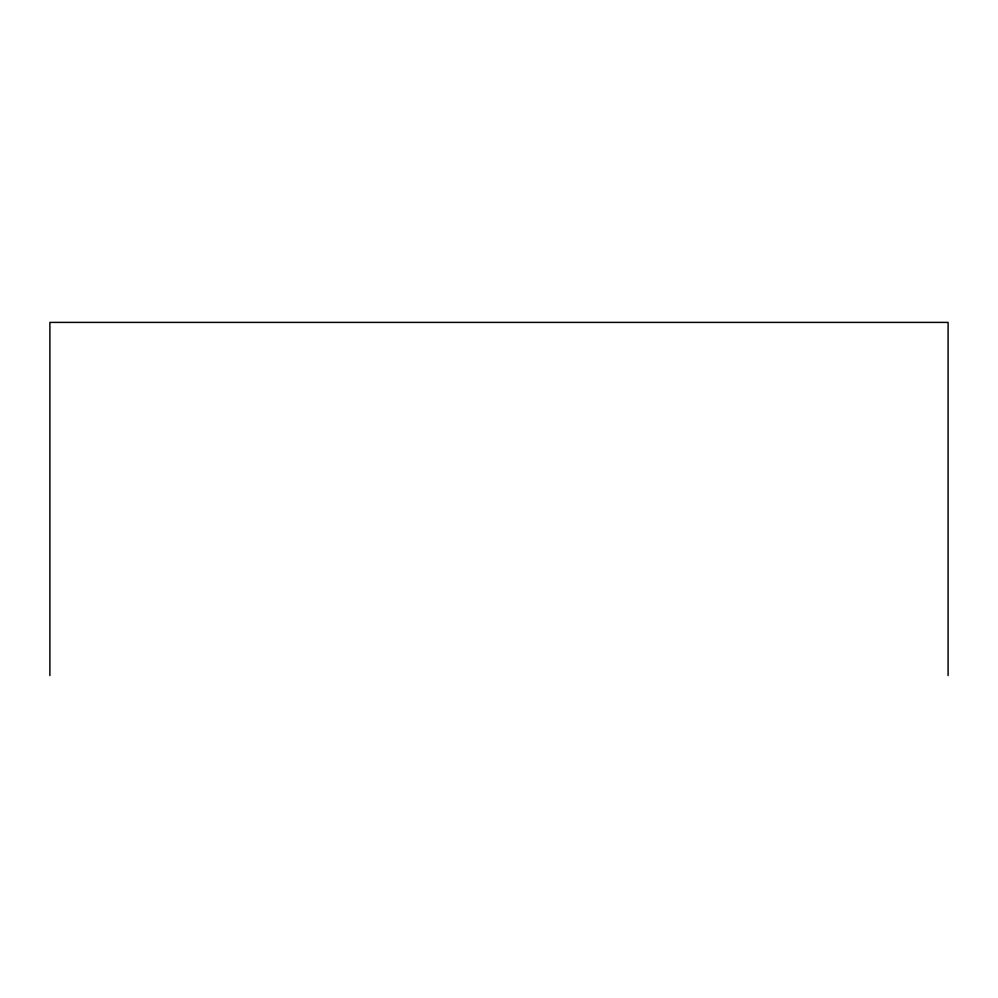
<?xml version="1.0" encoding="UTF-8"?>
<svg xmlns="http://www.w3.org/2000/svg" width="998" height="998" viewBox="0 0 998 998"><rect width="100%" height="100%" fill="white"/><g stroke="black" fill="none" stroke-linecap="round" stroke-linejoin="round"><path stroke-width="1.5" d="M948.1 675.596L948.1 322.404L49.9 322.404L49.9 675.596"/></g></svg>
